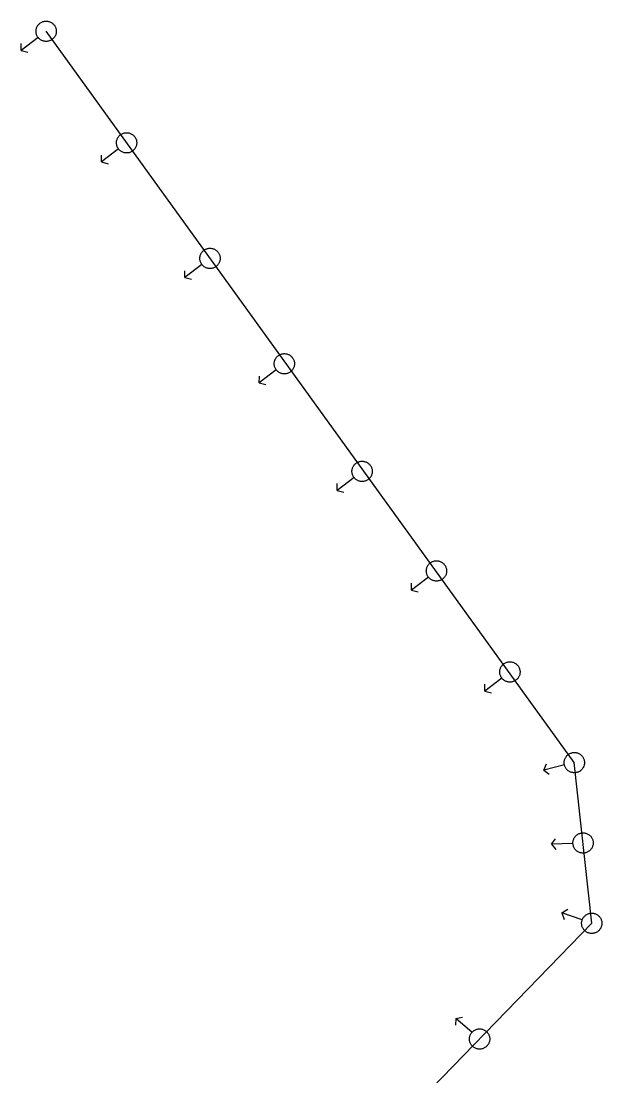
# Model space of a CAD drawing. Header units: inches. Extents: x 21905 to 29562, y 37649 to 43473.
# Drawn here: x 25549.1 to 25727.4, y 42581.4 to 42905.4 of the extents above; entities that cross this region are included whole.
import ezdxf

# ---------------------------------------------------------------- set-up
doc = ezdxf.new("R2010")
doc.units = ezdxf.units.IN
doc.header["$MEASUREMENT"] = 0

msp = doc.modelspace()

# ---------------------------------------------------------------- linework, layer by layer
for points in [[(25557.31, 42899.25), (25557.09, 42899.22), (25556.88, 42899.2), (25556.66, 42899.2), (25556.44, 42899.21), (25556.23, 42899.24), (25556.01, 42899.29), (25555.8, 42899.35), (25555.6, 42899.42), (25555.4, 42899.51), (25555.21, 42899.61), (25555.02, 42899.72), (25554.85, 42899.85), (25554.68, 42899.99), (25554.52, 42900.14), (25554.38, 42900.3), (25554.24, 42900.47), (25554.12, 42900.65), (25554.01, 42900.84), (25553.91, 42901.04), (25553.83, 42901.24), (25553.76, 42901.44), (25553.71, 42901.66), (25553.67, 42901.87), (25553.65, 42902.09), (25553.64, 42902.3), (25553.65, 42902.52), (25553.67, 42902.74), (25553.7, 42902.95), (25553.76, 42903.16), (25553.82, 42903.37), (25553.9, 42903.57), (25554, 42903.77), (25554.11, 42903.96), (25554.23, 42904.14), (25554.36, 42904.31), (25554.5, 42904.47), (25554.66, 42904.62), (25554.83, 42904.76), (25555, 42904.89), (25555.19, 42905.01), (25555.38, 42905.11), (25555.58, 42905.2), (25555.78, 42905.28), (25555.99, 42905.34), (25556.2, 42905.38), (25556.42, 42905.41), (25556.63, 42905.43), (25556.85, 42905.43), (25557.07, 42905.42), (25557.28, 42905.39), (25557.5, 42905.34), (25557.71, 42905.28), (25557.91, 42905.21), (25558.11, 42905.12), (25558.3, 42905.02), (25558.49, 42904.91), (25558.66, 42904.78), (25558.83, 42904.64), (25558.99, 42904.49), (25559.13, 42904.33), (25559.27, 42904.16), (25559.39, 42903.98), (25559.5, 42903.79), (25559.6, 42903.59), (25559.68, 42903.39), (25559.75, 42903.19), (25559.8, 42902.98), (25559.84, 42902.76), (25559.86, 42902.55), (25559.87, 42902.33), (25559.86, 42902.11), (25559.84, 42901.89), (25559.81, 42901.68), (25559.75, 42901.47), (25559.69, 42901.26), (25559.61, 42901.06), (25559.51, 42900.86), (25559.4, 42900.67), (25559.28, 42900.49), (25559.15, 42900.32), (25559.01, 42900.16), (25558.85, 42900.01), (25558.68, 42899.87), (25558.51, 42899.74), (25558.32, 42899.62), (25558.13, 42899.52), (25557.93, 42899.43), (25557.73, 42899.36), (25557.52, 42899.29), (25557.31, 42899.25)], [(25655.42, 42557.51), (25724.32, 42628.52), (25718.97, 42677.83), (25556.76, 42902.32)], [(25554.28, 42900.43), (25549.06, 42896.43)], [(25549.06, 42896.43), (25549.09, 42898.54)], [(25549.06, 42896.43), (25551.1, 42895.91)], [(25582.01, 42865.01), (25581.79, 42864.98), (25581.58, 42864.96), (25581.36, 42864.96), (25581.14, 42864.97), (25580.93, 42865), (25580.71, 42865.05), (25580.5, 42865.11), (25580.3, 42865.18), (25580.1, 42865.27), (25579.91, 42865.37), (25579.72, 42865.48), (25579.55, 42865.61), (25579.38, 42865.75), (25579.22, 42865.9), (25579.08, 42866.06), (25578.94, 42866.23), (25578.82, 42866.41), (25578.71, 42866.6), (25578.61, 42866.79), (25578.53, 42867), (25578.46, 42867.2), (25578.41, 42867.41), (25578.37, 42867.63), (25578.35, 42867.84), (25578.34, 42868.06), (25578.34, 42868.28), (25578.37, 42868.49), (25578.4, 42868.71), (25578.46, 42868.92), (25578.52, 42869.13), (25578.6, 42869.33), (25578.7, 42869.53), (25578.8, 42869.71), (25578.93, 42869.9), (25579.06, 42870.07), (25579.2, 42870.23), (25579.36, 42870.38), (25579.53, 42870.52), (25579.7, 42870.65), (25579.89, 42870.77), (25580.08, 42870.87), (25580.28, 42870.96), (25580.48, 42871.03), (25580.69, 42871.09), (25580.9, 42871.14), (25581.12, 42871.17), (25581.33, 42871.19), (25581.55, 42871.19), (25581.77, 42871.17), (25581.98, 42871.14), (25582.2, 42871.1), (25582.41, 42871.04), (25582.61, 42870.97), (25582.81, 42870.88), (25583, 42870.78), (25583.19, 42870.66), (25583.36, 42870.54), (25583.53, 42870.4), (25583.69, 42870.25), (25583.83, 42870.09), (25583.97, 42869.92), (25584.09, 42869.74), (25584.2, 42869.55), (25584.3, 42869.35), (25584.38, 42869.15), (25584.45, 42868.94), (25584.5, 42868.73), (25584.54, 42868.52), (25584.56, 42868.3), (25584.57, 42868.09), (25584.56, 42867.87), (25584.54, 42867.65), (25584.51, 42867.44), (25584.45, 42867.23), (25584.39, 42867.02), (25584.31, 42866.82), (25584.21, 42866.62), (25584.1, 42866.43), (25583.98, 42866.25), (25583.85, 42866.08), (25583.7, 42865.92), (25583.55, 42865.77), (25583.38, 42865.63), (25583.21, 42865.5), (25583.02, 42865.38), (25582.83, 42865.28), (25582.63, 42865.19), (25582.43, 42865.11), (25582.22, 42865.05), (25582.01, 42865.01)], [(25578.97, 42866.19), (25573.76, 42862.19)], [(25573.76, 42862.19), (25573.78, 42864.3)], [(25573.76, 42862.19), (25575.8, 42861.67)], [(25607.62, 42829.53), (25607.4, 42829.5), (25607.18, 42829.49), (25606.97, 42829.48), (25606.75, 42829.5), (25606.53, 42829.53), (25606.32, 42829.57), (25606.11, 42829.63), (25605.91, 42829.71), (25605.71, 42829.79), (25605.51, 42829.89), (25605.33, 42830.01), (25605.15, 42830.14), (25604.99, 42830.28), (25604.83, 42830.43), (25604.68, 42830.59), (25604.55, 42830.76), (25604.43, 42830.94), (25604.32, 42831.13), (25604.22, 42831.32), (25604.14, 42831.52), (25604.07, 42831.73), (25604.02, 42831.94), (25603.98, 42832.15), (25603.95, 42832.37), (25603.95, 42832.59), (25603.95, 42832.8), (25603.97, 42833.02), (25604.01, 42833.24), (25604.06, 42833.45), (25604.13, 42833.65), (25604.21, 42833.86), (25604.3, 42834.05), (25604.41, 42834.24), (25604.53, 42834.42), (25604.67, 42834.59), (25604.81, 42834.76), (25604.97, 42834.91), (25605.13, 42835.05), (25605.31, 42835.18), (25605.49, 42835.29), (25605.68, 42835.4), (25605.88, 42835.48), (25606.09, 42835.56), (25606.3, 42835.62), (25606.51, 42835.67), (25606.72, 42835.7), (25606.94, 42835.71), (25607.16, 42835.72), (25607.38, 42835.7), (25607.59, 42835.67), (25607.8, 42835.63), (25608.01, 42835.57), (25608.22, 42835.49), (25608.42, 42835.41), (25608.61, 42835.31), (25608.79, 42835.19), (25608.97, 42835.06), (25609.14, 42834.92), (25609.3, 42834.77), (25609.44, 42834.61), (25609.58, 42834.44), (25609.7, 42834.26), (25609.81, 42834.07), (25609.9, 42833.88), (25609.99, 42833.68), (25610.05, 42833.47), (25610.11, 42833.26), (25610.15, 42833.05), (25610.17, 42832.83), (25610.18, 42832.61), (25610.17, 42832.39), (25610.15, 42832.18), (25610.11, 42831.96), (25610.06, 42831.75), (25609.99, 42831.55), (25609.91, 42831.34), (25609.82, 42831.15), (25609.71, 42830.96), (25609.59, 42830.78), (25609.46, 42830.61), (25609.31, 42830.44), (25609.16, 42830.29), (25608.99, 42830.15), (25608.81, 42830.02), (25608.63, 42829.91), (25608.44, 42829.8), (25608.24, 42829.71), (25608.04, 42829.64), (25607.83, 42829.58), (25607.62, 42829.53)], [(25604.58, 42830.71), (25599.37, 42826.72)], [(25599.37, 42826.72), (25599.39, 42828.82)], [(25599.37, 42826.72), (25601.41, 42826.19)], [(25630.46, 42797.19), (25630.24, 42797.16), (25630.02, 42797.15), (25629.81, 42797.15), (25629.59, 42797.16), (25629.37, 42797.19), (25629.16, 42797.23), (25628.95, 42797.29), (25628.75, 42797.37), (25628.55, 42797.45), (25628.35, 42797.56), (25628.17, 42797.67), (25627.99, 42797.8), (25627.83, 42797.94), (25627.67, 42798.09), (25627.52, 42798.25), (25627.39, 42798.42), (25627.27, 42798.6), (25627.16, 42798.79), (25627.06, 42798.98), (25626.98, 42799.18), (25626.91, 42799.39), (25626.86, 42799.6), (25626.82, 42799.81), (25626.79, 42800.03), (25626.79, 42800.25), (25626.79, 42800.47), (25626.81, 42800.68), (25626.85, 42800.9), (25626.9, 42801.11), (25626.97, 42801.31), (25627.05, 42801.52), (25627.14, 42801.71), (25627.25, 42801.9), (25627.37, 42802.08), (25627.51, 42802.25), (25627.65, 42802.42), (25627.81, 42802.57), (25627.97, 42802.71), (25628.15, 42802.84), (25628.33, 42802.95), (25628.52, 42803.06), (25628.72, 42803.15), (25628.93, 42803.22), (25629.14, 42803.28), (25629.35, 42803.33), (25629.56, 42803.36), (25629.78, 42803.37), (25630, 42803.38), (25630.22, 42803.36), (25630.43, 42803.33), (25630.64, 42803.29), (25630.85, 42803.23), (25631.06, 42803.15), (25631.26, 42803.07), (25631.45, 42802.97), (25631.63, 42802.85), (25631.81, 42802.72), (25631.98, 42802.59), (25632.14, 42802.43), (25632.28, 42802.27), (25632.42, 42802.1), (25632.54, 42801.92), (25632.65, 42801.73), (25632.74, 42801.54), (25632.83, 42801.34), (25632.89, 42801.13), (25632.95, 42800.92), (25632.99, 42800.71), (25633.01, 42800.49), (25633.02, 42800.27), (25633.01, 42800.06), (25632.99, 42799.84), (25632.95, 42799.62), (25632.9, 42799.41), (25632.83, 42799.21), (25632.75, 42799), (25632.66, 42798.81), (25632.55, 42798.62), (25632.43, 42798.44), (25632.3, 42798.27), (25632.15, 42798.1), (25632, 42797.95), (25631.83, 42797.81), (25631.65, 42797.68), (25631.47, 42797.57), (25631.28, 42797.46), (25631.08, 42797.38), (25630.88, 42797.3), (25630.67, 42797.24), (25630.46, 42797.19)], [(25627.42, 42798.37), (25622.21, 42794.38)], [(25622.21, 42794.38), (25622.23, 42796.49)], [(25622.21, 42794.38), (25624.25, 42793.85)], [(25654.34, 42764.17), (25654.13, 42764.14), (25653.91, 42764.12), (25653.69, 42764.12), (25653.47, 42764.13), (25653.26, 42764.16), (25653.05, 42764.21), (25652.84, 42764.27), (25652.63, 42764.34), (25652.43, 42764.43), (25652.24, 42764.53), (25652.05, 42764.64), (25651.88, 42764.77), (25651.71, 42764.91), (25651.55, 42765.06), (25651.41, 42765.22), (25651.27, 42765.39), (25651.15, 42765.57), (25651.04, 42765.76), (25650.95, 42765.96), (25650.86, 42766.16), (25650.79, 42766.36), (25650.74, 42766.57), (25650.7, 42766.79), (25650.68, 42767.01), (25650.67, 42767.22), (25650.68, 42767.44), (25650.7, 42767.66), (25650.74, 42767.87), (25650.79, 42768.08), (25650.85, 42768.29), (25650.94, 42768.49), (25651.03, 42768.69), (25651.14, 42768.88), (25651.26, 42769.06), (25651.39, 42769.23), (25651.54, 42769.39), (25651.69, 42769.54), (25651.86, 42769.68), (25652.03, 42769.81), (25652.22, 42769.93), (25652.41, 42770.03), (25652.61, 42770.12), (25652.81, 42770.2), (25653.02, 42770.26), (25653.23, 42770.3), (25653.45, 42770.33), (25653.67, 42770.35), (25653.88, 42770.35), (25654.1, 42770.34), (25654.32, 42770.31), (25654.53, 42770.26), (25654.74, 42770.2), (25654.94, 42770.13), (25655.14, 42770.04), (25655.33, 42769.94), (25655.52, 42769.83), (25655.7, 42769.7), (25655.86, 42769.56), (25656.02, 42769.41), (25656.17, 42769.25), (25656.3, 42769.08), (25656.42, 42768.9), (25656.53, 42768.71), (25656.63, 42768.51), (25656.71, 42768.31), (25656.78, 42768.11), (25656.83, 42767.9), (25656.87, 42767.68), (25656.9, 42767.46), (25656.9, 42767.25), (25656.9, 42767.03), (25656.88, 42766.81), (25656.84, 42766.6), (25656.79, 42766.39), (25656.72, 42766.18), (25656.64, 42765.98), (25656.54, 42765.78), (25656.44, 42765.59), (25656.32, 42765.41), (25656.18, 42765.24), (25656.04, 42765.08), (25655.88, 42764.93), (25655.72, 42764.79), (25655.54, 42764.66), (25655.36, 42764.54), (25655.16, 42764.44), (25654.97, 42764.35), (25654.76, 42764.27), (25654.55, 42764.21), (25654.34, 42764.17)], [(25651.31, 42765.35), (25646.09, 42761.35)], [(25646.09, 42761.35), (25646.12, 42763.46)], [(25646.09, 42761.35), (25648.13, 42760.83)], [(25677.18, 42733.59), (25676.96, 42733.56), (25676.75, 42733.55), (25676.53, 42733.55), (25676.31, 42733.56), (25676.1, 42733.59), (25675.88, 42733.63), (25675.67, 42733.69), (25675.47, 42733.77), (25675.27, 42733.85), (25675.08, 42733.96), (25674.89, 42734.07), (25674.72, 42734.2), (25674.55, 42734.34), (25674.39, 42734.49), (25674.25, 42734.65), (25674.11, 42734.82), (25673.99, 42735), (25673.88, 42735.19), (25673.78, 42735.38), (25673.7, 42735.58), (25673.63, 42735.79), (25673.58, 42736), (25673.54, 42736.22), (25673.52, 42736.43), (25673.51, 42736.65), (25673.52, 42736.87), (25673.54, 42737.08), (25673.57, 42737.3), (25673.63, 42737.51), (25673.69, 42737.72), (25673.77, 42737.92), (25673.87, 42738.11), (25673.98, 42738.3), (25674.1, 42738.48), (25674.23, 42738.66), (25674.37, 42738.82), (25674.53, 42738.97), (25674.7, 42739.11), (25674.87, 42739.24), (25675.06, 42739.35), (25675.25, 42739.46), (25675.45, 42739.55), (25675.65, 42739.62), (25675.86, 42739.68), (25676.07, 42739.73), (25676.29, 42739.76), (25676.5, 42739.78), (25676.72, 42739.78), (25676.94, 42739.76), (25677.15, 42739.73), (25677.37, 42739.69), (25677.58, 42739.63), (25677.78, 42739.56), (25677.98, 42739.47), (25678.17, 42739.37), (25678.36, 42739.25), (25678.53, 42739.13), (25678.7, 42738.99), (25678.86, 42738.84), (25679, 42738.67), (25679.14, 42738.5), (25679.26, 42738.32), (25679.37, 42738.14), (25679.47, 42737.94), (25679.55, 42737.74), (25679.62, 42737.53), (25679.67, 42737.32), (25679.71, 42737.11), (25679.73, 42736.89), (25679.74, 42736.67), (25679.73, 42736.46), (25679.71, 42736.24), (25679.68, 42736.03), (25679.62, 42735.81), (25679.56, 42735.61), (25679.48, 42735.41), (25679.38, 42735.21), (25679.27, 42735.02), (25679.15, 42734.84), (25679.02, 42734.67), (25678.88, 42734.51), (25678.72, 42734.35), (25678.55, 42734.21), (25678.38, 42734.08), (25678.19, 42733.97), (25678, 42733.87), (25677.8, 42733.78), (25677.6, 42733.7), (25677.39, 42733.64), (25677.18, 42733.59)], [(25674.15, 42734.77), (25668.93, 42730.78)], [(25668.93, 42730.78), (25668.96, 42732.89)], [(25668.93, 42730.78), (25670.97, 42730.26)], [(25699.74, 42702.61), (25699.53, 42702.58), (25699.31, 42702.56), (25699.09, 42702.56), (25698.87, 42702.58), (25698.66, 42702.61), (25698.45, 42702.65), (25698.24, 42702.71), (25698.03, 42702.78), (25697.83, 42702.87), (25697.64, 42702.97), (25697.46, 42703.09), (25697.28, 42703.22), (25697.11, 42703.35), (25696.96, 42703.5), (25696.81, 42703.67), (25696.67, 42703.84), (25696.55, 42704.02), (25696.44, 42704.2), (25696.35, 42704.4), (25696.26, 42704.6), (25696.2, 42704.81), (25696.14, 42705.02), (25696.1, 42705.23), (25696.08, 42705.45), (25696.07, 42705.67), (25696.08, 42705.88), (25696.1, 42706.1), (25696.14, 42706.31), (25696.19, 42706.53), (25696.26, 42706.73), (25696.34, 42706.93), (25696.43, 42707.13), (25696.54, 42707.32), (25696.66, 42707.5), (25696.79, 42707.67), (25696.94, 42707.83), (25697.09, 42707.99), (25697.26, 42708.13), (25697.44, 42708.26), (25697.62, 42708.37), (25697.81, 42708.47), (25698.01, 42708.56), (25698.21, 42708.64), (25698.42, 42708.7), (25698.63, 42708.75), (25698.85, 42708.78), (25699.07, 42708.79), (25699.28, 42708.79), (25699.5, 42708.78), (25699.72, 42708.75), (25699.93, 42708.71), (25700.14, 42708.65), (25700.34, 42708.57), (25700.54, 42708.49), (25700.74, 42708.38), (25700.92, 42708.27), (25701.1, 42708.14), (25701.26, 42708), (25701.42, 42707.85), (25701.57, 42707.69), (25701.7, 42707.52), (25701.82, 42707.34), (25701.93, 42707.15), (25702.03, 42706.96), (25702.11, 42706.76), (25702.18, 42706.55), (25702.23, 42706.34), (25702.27, 42706.12), (25702.3, 42705.91), (25702.3, 42705.69), (25702.3, 42705.47), (25702.28, 42705.26), (25702.24, 42705.04), (25702.19, 42704.83), (25702.12, 42704.62), (25702.04, 42704.42), (25701.95, 42704.23), (25701.84, 42704.04), (25701.72, 42703.86), (25701.58, 42703.68), (25701.44, 42703.52), (25701.28, 42703.37), (25701.12, 42703.23), (25700.94, 42703.1), (25700.76, 42702.99), (25700.57, 42702.88), (25700.37, 42702.79), (25700.16, 42702.72), (25699.95, 42702.66), (25699.74, 42702.61)], [(25696.71, 42703.79), (25691.49, 42699.8)], [(25691.49, 42699.8), (25691.52, 42701.9)], [(25691.49, 42699.8), (25693.53, 42699.27)], [(25718.24, 42674.8), (25718.03, 42674.86), (25717.83, 42674.94), (25717.63, 42675.02), (25717.44, 42675.12), (25717.25, 42675.24), (25717.07, 42675.36), (25716.91, 42675.5), (25716.75, 42675.65), (25716.6, 42675.81), (25716.47, 42675.98), (25716.34, 42676.16), (25716.23, 42676.35), (25716.14, 42676.54), (25716.05, 42676.74), (25715.98, 42676.95), (25715.93, 42677.16), (25715.89, 42677.38), (25715.87, 42677.59), (25715.86, 42677.81), (25715.86, 42678.03), (25715.88, 42678.24), (25715.92, 42678.46), (25715.97, 42678.67), (25716.04, 42678.88), (25716.12, 42679.08), (25716.21, 42679.28), (25716.32, 42679.46), (25716.44, 42679.65), (25716.57, 42679.82), (25716.71, 42679.98), (25716.87, 42680.13), (25717.03, 42680.27), (25717.21, 42680.4), (25717.39, 42680.52), (25717.58, 42680.62), (25717.78, 42680.71), (25717.99, 42680.79), (25718.19, 42680.85), (25718.41, 42680.9), (25718.62, 42680.93), (25718.84, 42680.95), (25719.06, 42680.95), (25719.27, 42680.94), (25719.49, 42680.91), (25719.7, 42680.86), (25719.91, 42680.81), (25720.12, 42680.73), (25720.32, 42680.65), (25720.51, 42680.55), (25720.7, 42680.43), (25720.87, 42680.31), (25721.04, 42680.17), (25721.2, 42680.02), (25721.34, 42679.86), (25721.48, 42679.69), (25721.6, 42679.51), (25721.71, 42679.32), (25721.81, 42679.12), (25721.89, 42678.92), (25721.96, 42678.72), (25722.02, 42678.51), (25722.06, 42678.29), (25722.08, 42678.08), (25722.09, 42677.86), (25722.08, 42677.64), (25722.06, 42677.43), (25722.03, 42677.21), (25721.98, 42677), (25721.91, 42676.79), (25721.83, 42676.59), (25721.74, 42676.39), (25721.63, 42676.2), (25721.51, 42676.02), (25721.38, 42675.85), (25721.23, 42675.69), (25721.08, 42675.53), (25720.91, 42675.39), (25720.74, 42675.26), (25720.55, 42675.15), (25720.36, 42675.04), (25720.16, 42674.95), (25719.96, 42674.88), (25719.75, 42674.82), (25719.54, 42674.77), (25719.32, 42674.74), (25719.11, 42674.72), (25718.89, 42674.72), (25718.67, 42674.73), (25718.46, 42674.76), (25718.24, 42674.8)], [(25709.56, 42675.55), (25710.43, 42677.47)], [(25715.94, 42677.11), (25709.56, 42675.55)], [(25709.56, 42675.55), (25711.22, 42674.25)], [(25720.35, 42650.35), (25720.15, 42650.44), (25719.96, 42650.55), (25719.79, 42650.68), (25719.62, 42650.81), (25719.46, 42650.96), (25719.31, 42651.12), (25719.17, 42651.29), (25719.04, 42651.47), (25718.93, 42651.65), (25718.83, 42651.84), (25718.74, 42652.04), (25718.67, 42652.25), (25718.61, 42652.46), (25718.57, 42652.67), (25718.54, 42652.89), (25718.53, 42653.11), (25718.53, 42653.32), (25718.55, 42653.54), (25718.58, 42653.76), (25718.63, 42653.97), (25718.69, 42654.18), (25718.77, 42654.38), (25718.86, 42654.58), (25718.97, 42654.77), (25719.08, 42654.95), (25719.21, 42655.13), (25719.36, 42655.29), (25719.51, 42655.45), (25719.67, 42655.59), (25719.85, 42655.72), (25720.03, 42655.84), (25720.22, 42655.95), (25720.41, 42656.04), (25720.62, 42656.12), (25720.82, 42656.18), (25721.04, 42656.23), (25721.25, 42656.27), (25721.47, 42656.29), (25721.68, 42656.29), (25721.9, 42656.28), (25722.12, 42656.26), (25722.33, 42656.22), (25722.54, 42656.16), (25722.75, 42656.09), (25722.95, 42656.01), (25723.14, 42655.91), (25723.33, 42655.8), (25723.51, 42655.68), (25723.68, 42655.54), (25723.84, 42655.39), (25723.99, 42655.23), (25724.13, 42655.07), (25724.25, 42654.89), (25724.36, 42654.7), (25724.46, 42654.51), (25724.55, 42654.31), (25724.62, 42654.1), (25724.68, 42653.89), (25724.72, 42653.68), (25724.75, 42653.47), (25724.76, 42653.25), (25724.76, 42653.03), (25724.74, 42652.81), (25724.71, 42652.6), (25724.66, 42652.39), (25724.6, 42652.18), (25724.52, 42651.98), (25724.43, 42651.78), (25724.33, 42651.59), (25724.21, 42651.4), (25724.08, 42651.23), (25723.94, 42651.06), (25723.78, 42650.91), (25723.62, 42650.77), (25723.45, 42650.63), (25723.27, 42650.51), (25723.08, 42650.41), (25722.88, 42650.32), (25722.68, 42650.24), (25722.47, 42650.17), (25722.26, 42650.12), (25722.04, 42650.09), (25721.83, 42650.07), (25721.61, 42650.06), (25721.39, 42650.07), (25721.18, 42650.1), (25720.96, 42650.14), (25720.75, 42650.19), (25720.55, 42650.26), (25720.35, 42650.35)], [(25711.97, 42652.76), (25713.2, 42654.47)], [(25718.53, 42653.05), (25711.97, 42652.76)], [(25711.97, 42652.76), (25713.34, 42651.16)], [(25715.18, 42631.72), (25716.95, 42632.85)], [(25721.38, 42629.55), (25715.18, 42631.72)], [(25715.18, 42631.72), (25715.86, 42629.72)], [(25722.06, 42626.37), (25721.92, 42626.54), (25721.79, 42626.71), (25721.67, 42626.89), (25721.56, 42627.08), (25721.46, 42627.27), (25721.38, 42627.48), (25721.32, 42627.68), (25721.27, 42627.9), (25721.23, 42628.11), (25721.21, 42628.33), (25721.2, 42628.54), (25721.21, 42628.76), (25721.24, 42628.98), (25721.28, 42629.19), (25721.33, 42629.4), (25721.4, 42629.61), (25721.48, 42629.81), (25721.58, 42630), (25721.69, 42630.19), (25721.81, 42630.37), (25721.95, 42630.54), (25722.1, 42630.7), (25722.25, 42630.85), (25722.42, 42630.99), (25722.6, 42631.12), (25722.78, 42631.23), (25722.98, 42631.33), (25723.18, 42631.42), (25723.38, 42631.49), (25723.59, 42631.55), (25723.8, 42631.59), (25724.02, 42631.62), (25724.24, 42631.64), (25724.45, 42631.63), (25724.67, 42631.62), (25724.89, 42631.59), (25725.1, 42631.54), (25725.31, 42631.48), (25725.51, 42631.4), (25725.71, 42631.31), (25725.9, 42631.21), (25726.08, 42631.09), (25726.26, 42630.96), (25726.42, 42630.82), (25726.58, 42630.67), (25726.72, 42630.51), (25726.86, 42630.33), (25726.98, 42630.15), (25727.08, 42629.96), (25727.18, 42629.77), (25727.26, 42629.56), (25727.32, 42629.36), (25727.37, 42629.15), (25727.41, 42628.93), (25727.43, 42628.71), (25727.44, 42628.5), (25727.43, 42628.28), (25727.4, 42628.06), (25727.36, 42627.85), (25727.31, 42627.64), (25727.24, 42627.43), (25727.16, 42627.23), (25727.06, 42627.04), (25726.95, 42626.85), (25726.83, 42626.67), (25726.69, 42626.5), (25726.55, 42626.34), (25726.39, 42626.19), (25726.22, 42626.05), (25726.04, 42625.92), (25725.86, 42625.81), (25725.67, 42625.71), (25725.47, 42625.62), (25725.26, 42625.55), (25725.05, 42625.49), (25724.84, 42625.45), (25724.62, 42625.42), (25724.41, 42625.41), (25724.19, 42625.41), (25723.97, 42625.42), (25723.76, 42625.46), (25723.54, 42625.5), (25723.34, 42625.56), (25723.13, 42625.64), (25722.93, 42625.73), (25722.74, 42625.83), (25722.56, 42625.95), (25722.38, 42626.08), (25722.22, 42626.22), (25722.06, 42626.37)], [(25682.54, 42599.35), (25684.61, 42599.75)], [(25682.54, 42599.35), (25682.44, 42597.24)], [(25687.51, 42595.06), (25682.54, 42599.35)], [(25686.98, 42591.85), (25686.91, 42592.05), (25686.85, 42592.26), (25686.8, 42592.47), (25686.77, 42592.69), (25686.75, 42592.91), (25686.75, 42593.12), (25686.77, 42593.34), (25686.8, 42593.56), (25686.84, 42593.77), (25686.9, 42593.98), (25686.98, 42594.18), (25687.07, 42594.38), (25687.17, 42594.57), (25687.28, 42594.76), (25687.41, 42594.93), (25687.55, 42595.1), (25687.7, 42595.26), (25687.86, 42595.4), (25688.04, 42595.54), (25688.22, 42595.66), (25688.4, 42595.77), (25688.6, 42595.86), (25688.8, 42595.94), (25689.01, 42596.01), (25689.22, 42596.06), (25689.43, 42596.1), (25689.65, 42596.12), (25689.87, 42596.13), (25690.09, 42596.12), (25690.3, 42596.1), (25690.52, 42596.06), (25690.73, 42596.01), (25690.93, 42595.94), (25691.14, 42595.86), (25691.33, 42595.77), (25691.52, 42595.66), (25691.7, 42595.54), (25691.87, 42595.4), (25692.03, 42595.26), (25692.18, 42595.1), (25692.32, 42594.94), (25692.45, 42594.76), (25692.57, 42594.58), (25692.67, 42594.38), (25692.76, 42594.18), (25692.83, 42593.98), (25692.89, 42593.77), (25692.94, 42593.56), (25692.97, 42593.34), (25692.98, 42593.13), (25692.98, 42592.91), (25692.97, 42592.69), (25692.94, 42592.48), (25692.89, 42592.26), (25692.83, 42592.05), (25692.76, 42591.85), (25692.67, 42591.65), (25692.57, 42591.46), (25692.45, 42591.27), (25692.33, 42591.1), (25692.19, 42590.93), (25692.04, 42590.77), (25691.87, 42590.63), (25691.7, 42590.5), (25691.52, 42590.37), (25691.33, 42590.26), (25691.14, 42590.17), (25690.94, 42590.09), (25690.73, 42590.02), (25690.52, 42589.97), (25690.3, 42589.93), (25690.09, 42589.91), (25689.87, 42589.9), (25689.65, 42589.91), (25689.44, 42589.93), (25689.22, 42589.97), (25689.01, 42590.02), (25688.8, 42590.09), (25688.6, 42590.17), (25688.41, 42590.26), (25688.22, 42590.37), (25688.04, 42590.49), (25687.87, 42590.63), (25687.71, 42590.77), (25687.55, 42590.93), (25687.41, 42591.1), (25687.29, 42591.27), (25687.17, 42591.46), (25687.07, 42591.65), (25686.98, 42591.85)]]:
    msp.add_lwpolyline(points)

doc.saveas('drawing.dxf')
